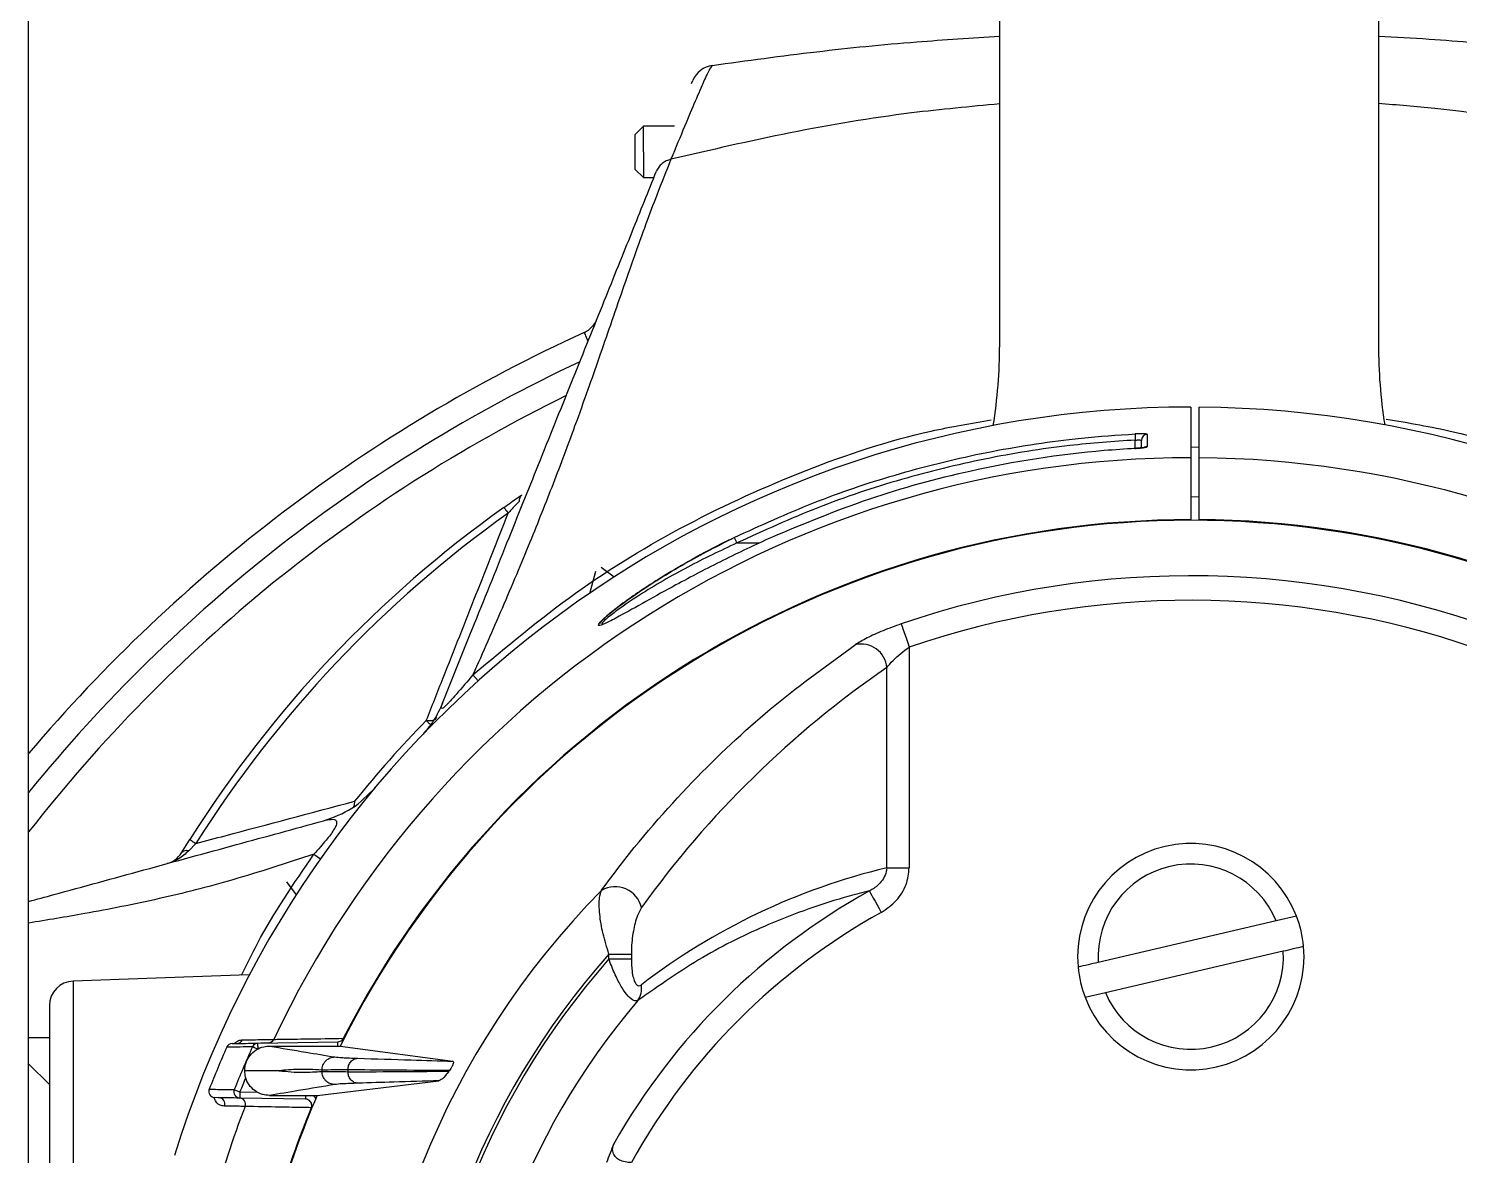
# Model space of a CAD drawing. Extents: x 12.3 to 108.7, y 1.1 to 80.4.
# Drawn here: x 99.75 to 103.225, y 33.546 to 36.283 of the extents above; entities that cross this region are included whole.
import ezdxf

# ---------------------------------------------------------------- set-up
doc = ezdxf.new("R2010")
doc.units = 0
doc.header["$MEASUREMENT"] = 0
doc.layers.add('OBJECT', color=7, linetype='CONTINUOUS')

msp = doc.modelspace()

# ---------------------------------------------------------------- linework, layer by layer
at = {"layer": 'OBJECT'}
for p, q in [((99.7502, 34.1424), (99.7502, 40.2978)), ((102.1087, 35.5152), (102.1087, 36.471)), ((103.0287, 36.471), (103.0287, 35.5152)), ((101.3606, 36.1494), (101.3636, 36.1568)), ((101.2434, 36.0462), (101.2234, 36.0262)), ((101.3191, 36.0462), (101.2434, 36.0462)), ((101.2434, 35.9835), (101.2434, 36.0462)), ((101.2234, 35.9836), (101.2234, 36.0262)), ((101.2234, 35.9412), (101.2234, 35.9836)), ((101.2434, 35.9835), (101.2434, 35.9212)), ((101.2234, 35.9412), (101.2434, 35.9212)), ((101.2434, 35.9212), (101.2689, 35.9212)), ((102.5729, 35.3637), (102.5729, 35.2406)), ((102.4382, 35.2635), (102.4382, 35.2836)), ((102.5929, 35.2657), (102.5729, 35.2664)), ((102.5729, 35.2406), (102.5729, 35.0902)), ((102.5929, 35.0906), (102.5929, 35.2405)), ((102.5929, 35.1447), (102.5729, 35.1454)), ((102.5729, 35.0902), (102.5729, 35.0887)), ((101.4704, 35.0336), (101.5256, 35.0336)), ((101.1134, 34.9111), (101.1281, 34.9651)), ((101.1406, 34.9747), (101.1721, 34.9512)), ((101.889, 34.7808), (101.889, 34.2447)), ((101.8346, 34.2447), (101.8346, 34.7311)), ((100.8293, 34.7133), (100.8423, 34.6989)), ((100.59, 34.4371), (100.5918, 34.4393)), ((100.1218, 34.2813), (100.1416, 34.3131)), ((100.1565, 34.3037), (100.1392, 34.2861)), ((100.4431, 34.2776), (100.459, 34.2664)), ((101.8346, 34.2447), (101.889, 34.2447)), ((100.3768, 34.2109), (100.4, 34.1789)), ((99.7502, 31.2787), (99.7502, 34.1424)), ((102.8297, 34.1271), (102.7804, 34.1156)), ((102.7804, 34.1156), (102.3483, 34.0148)), ((101.1597, 34.0347), (101.2141, 34.0347)), ((101.1597, 34.0231), (101.1597, 34.0347)), ((101.1597, 34.0231), (101.2141, 34.0231)), ((101.2141, 34.0347), (101.2141, 34.0231)), ((102.3654, 33.9417), (102.7975, 34.0426)), ((100.2844, 33.9844), (99.8586, 33.9695)), ((99.8586, 33.9695), (99.8586, 31.5878)), ((102.3161, 33.9302), (102.3654, 33.9417)), ((99.8007, 33.9096), (99.8007, 31.6477)), ((99.8007, 33.8317), (99.7502, 33.8317)), ((100.3072, 33.8188), (100.501, 33.8221)), ((100.3325, 33.8192), (100.3141, 33.8189)), ((100.2313, 33.8086), (100.2311, 33.8087)), ((100.3355, 33.8117), (100.5067, 33.8117)), ((100.5067, 33.8117), (100.7804, 33.7748)), ((99.8007, 33.7181), (99.7502, 33.7687)), ((100.2751, 33.7518), (100.2751, 33.7515)), ((100.4625, 33.7531), (100.4625, 33.7502)), ((100.5257, 33.754), (100.5257, 33.7494)), ((100.451, 33.6917), (100.7469, 33.7275)), ((100.4228, 33.6826), (100.2632, 33.6853)), ((100.2635, 33.7003), (100.3072, 33.6996)), ((100.3355, 33.6917), (100.451, 33.6917))]:
    msp.add_line(p, q, dxfattribs=at)
at = {"layer": 'OBJECT', "flags": 128}
for points in [[(101.1093, 35.5244), (101.1072, 35.529), (101.1054, 35.5331), (101.1037, 35.5367), (101.1024, 35.5397), (101.1013, 35.5421), (101.1005, 35.5438), (101.1, 35.5448), (101.0999, 35.5452)], [(100.9047, 35.1202), (100.9049, 35.1199), (100.9054, 35.1192), (100.9062, 35.1181), (100.9073, 35.1165), (100.9088, 35.1144), (100.9106, 35.1119), (100.9126, 35.1091), (100.9149, 35.1059)], [(101.8697, 34.8371), (101.8704, 34.835), (101.8718, 34.831), (101.8737, 34.8254), (101.8761, 34.8184), (101.8789, 34.8101), (101.8821, 34.8009), (101.8855, 34.791), (101.889, 34.7808)], [(100.1416, 34.3131), (100.1418, 34.3129), (100.1426, 34.3125), (100.1438, 34.3117), (100.1455, 34.3106), (100.1476, 34.3093), (100.1501, 34.3077), (100.1531, 34.3058), (100.1565, 34.3037)], [(101.7922, 34.1884), (101.7933, 34.1864), (101.7953, 34.1828), (101.7982, 34.1776), (101.8018, 34.1711), (101.806, 34.1634), (101.8108, 34.1549), (101.8158, 34.1458), (101.8211, 34.1363)], [(100.3075, 33.8038), (100.3074, 33.8067), (100.3074, 33.8095), (100.3073, 33.8121), (100.3073, 33.8144), (100.3072, 33.8162), (100.3072, 33.8176), (100.3072, 33.8185), (100.3072, 33.8188)], [(100.5012, 33.8117), (100.5012, 33.8129), (100.5011, 33.8155), (100.5011, 33.8177), (100.5011, 33.8196), (100.501, 33.821), (100.501, 33.8219), (100.501, 33.8221)], [(100.5158, 33.8297), (100.515, 33.8301), (100.5145, 33.8304)], [(100.3075, 33.8038), (100.3051, 33.8048), (100.3027, 33.8059), (100.3006, 33.8069), (100.2986, 33.8078), (100.2969, 33.8085), (100.2955, 33.8092), (100.2946, 33.8096), (100.294, 33.8099)], [(100.1889, 33.7068), (100.1889, 33.7068), (100.1889, 33.7068), (100.1889, 33.7068), (100.1889, 33.7068), (100.1889, 33.7068), (100.189, 33.7068), (100.189, 33.7068), (100.189, 33.7068)], [(100.2497, 33.7058), (100.2503, 33.7056), (100.2513, 33.7052), (100.2527, 33.7046), (100.2544, 33.7039), (100.2564, 33.7031), (100.2586, 33.7023), (100.261, 33.7013), (100.2635, 33.7003)], [(100.2635, 33.7003), (100.2634, 33.6974), (100.2634, 33.6946), (100.2633, 33.692), (100.2633, 33.6897), (100.2632, 33.6879), (100.2632, 33.6865), (100.2632, 33.6856), (100.2632, 33.6853)], [(100.423, 33.6917), (100.4229, 33.6892), (100.4229, 33.6869), (100.4228, 33.6851), (100.4228, 33.6837), (100.4228, 33.6828), (100.4228, 33.6826)], [(100.4382, 33.6613), (100.4373, 33.6616), (100.4367, 33.6619)]]:
    msp.add_lwpolyline(points, dxfattribs=at)
at = {"layer": 'OBJECT'}
for centre, radius, start, end in [((101.4193, 36.1344), 0.06, 98.3542, 158.095), ((101.075, 35.5997), 0.06, 294.5425, 338.095), ((102.7094, 32.0202), 3.875, 114.5425, 139.7896), ((100.8587, 35.5152), 1.25, 350.9579, 0), ((104.2787, 35.5152), 1.25, 180, 188.9667), ((102.7094, 32.0202), 3.815, 115.1336, 140.8676), ((102.7094, 32.0202), 3.755, 116.1259, 142.0069), ((102.5729, 32.7787), 2.585, 90, 162.7305), ((102.5729, 32.7787), 2.585, 17.2695, 89.5567), ((102.6949, 35.3004), 0.2573, 180.4067, 183.7338), ((102.4679, 35.2825), 0.015, 92.2871, 179.9057), ((102.5729, 32.7787), 2.462, 90, 154.7761), ((102.4679, 35.2528), 0.0151, 92.3982, 117.9958), ((102.5729, 32.7787), 2.462, 25.7638, 89.5345), ((100.9602, 35.1364), 0.0186, 130.3574, 185.8333), ((102.5729, 32.7787), 2.875, 125.4681, 147.7438), ((102.5729, 32.7787), 2.8574, 125.4681, 147.7438), ((102.5729, 32.7787), 2.31, 26.5633, 153.4367), ((102.5729, 32.7787), 2.3115, 90, 152.9364), ((102.5729, 32.7787), 2.3121, 26.97, 89.5044), ((101.7232, 35.1604), 0.2829, 203.6397, 206.6454), ((102.5729, 32.7787), 2.1753, 68.9365, 108.8607), ((102.5729, 32.7787), 2.1157, 70.8547, 108.8607), ((101.7723, 34.7254), 0.0626, 5.2094, 103.3855), ((102.5729, 32.7787), 2.6026, 135.5161, 141.2938), ((102.5729, 34.0287), 0.275, 20.9728, 185.2978), ((100.1345, 34.2692), 0.0175, 74.3464, 136.2723), ((102.5729, 34.0287), 0.225, 22.7294, 183.5412), ((101.1748, 34.1332), 0.0655, 13.0999, 120.1661), ((102.5729, 32.7787), 2.0098, 135.4001, 224.5999), ((102.5729, 32.7787), 1.6115, 118.9766, 150.407), ((102.5729, 32.7787), 1.5519, 118.9766, 151.1006), ((102.5729, 34.0287), 0.275, 5.2978, 20.9728), ((102.5729, 32.7787), 1.8907, 138.3698, 221.6302), ((102.5729, 32.7787), 1.8831, 138.6329, 221.3671), ((102.5729, 34.0287), 0.275, 200.9728, 5.2978), ((102.5729, 34.0287), 0.225, 202.7294, 3.5412), ((102.5729, 34.0287), 0.275, 185.2978, 200.9728), ((99.8607, 33.9096), 0.06, 92, 180), ((101.1866, 33.9523), 0.0526, 324.7087, 8.9633), ((102.5729, 32.7787), 1.764, 139.599, 220.401), ((100.2448, 33.8027), 0.015, 91.0006, 156.2586), ((100.2449, 33.8029), 0.0148, 91.2048, 157.1519), ((100.256, 33.8328), 0.0149, 271.0485, 335.7542), ((100.3075, 33.804), 0.0148, 91.2026, 156.5622), ((100.3322, 33.8341), 0.0149, 271.1079, 335.2842), ((102.5729, 32.7787), 2.5582, 156.2578, 158.7276), ((102.5729, 32.7787), 2.5014, 155.6535, 158.2437), ((102.5729, 32.7787), 2.4866, 157.3898, 158.2437), ((100.2029, 33.7014), 0.015, 158.7276, 180), ((100.2029, 33.7014), 0.015, 158.7283, 268.9986), ((100.203, 33.7014), 0.015, 158.8202, 268.4168), ((100.2119, 33.6712), 0.015, 339.3183, 88.8062), ((100.2636, 33.7003), 0.015, 158.3485, 268.4091), ((100.262, 33.6704), 0.015, 338.9482, 88.6832), ((102.5729, 32.7787), 2.31, 156.7192, 170.4562), ((102.5729, 32.7787), 2.462, 158.8993, 170.6128), ((102.5729, 32.7787), 2.3115, 157.5375, 169.933)]:
    msp.add_arc(centre, radius, start, end, dxfattribs=at)
for centre, major_axis, ratio, start_param, end_param in [((103.2825, 32.7787), (2.4885, 0), 0.964711, 2.191813, 2.534567), ((102.2148, 32.7787), (1.5665, 0), 0.964711, 1.815976, 2.24359), ((102.2022, 32.7787), (1.7429, 0), 0.977124, 2.532933, 2.534061), ((102.5729, 32.9947), (0, 1.5296), 0.989974, 1.182053, 1.214204)]:
    msp.add_ellipse(centre, major_axis=major_axis, ratio=ratio, start_param=start_param, end_param=end_param, dxfattribs=at)
for points, knots in [([(101.4106, 36.1938), (101.4942, 36.2052), (101.653, 36.227), (101.8869, 36.2508), (102.041, 36.2603), (102.1087, 36.2645)], [0, 0, 0, 0, 0.384336, 0.729638, 1, 1, 1, 1]), ([(103.0287, 36.2649), (103.07, 36.2627), (103.1871, 36.2563), (103.3626, 36.2402), (103.5571, 36.2188), (103.6757, 36.2021), (103.7352, 36.1938)], [0, 0, 0, 0, 0.161559, 0.457602, 0.72802, 1, 1, 1, 1]), ([(101.4106, 36.1938), (101.409, 36.192), (101.4057, 36.1883), (101.3917, 36.1588), (101.3709, 36.1112), (101.3447, 36.049), (101.3218, 35.9935), (101.3103, 35.9656)], [0, 0, 0, 0, 0.218089, 0.438108, 0.636555, 0.817194, 1, 1, 1, 1]), ([(102.1087, 36.1002), (102.0372, 36.0935), (101.8651, 36.0776), (101.5973, 36.0324), (101.4062, 35.988), (101.3103, 35.9656)], [0, 0, 0, 0, 0.261194, 0.629107, 1, 1, 1, 1]), ([(103.8355, 35.9656), (103.7268, 35.9906), (103.5084, 36.0409), (103.2364, 36.084), (103.0744, 36.0974), (103.0287, 36.1011)], [0, 0, 0, 0, 0.41527, 0.834851, 1, 1, 1, 1]), ([(100.7554, 34.6442), (100.7816, 34.7095), (100.8375, 34.8482), (100.9159, 35.0434), (100.9957, 35.2418), (101.0729, 35.4339), (101.1473, 35.6187), (101.2151, 35.7874), (101.2555, 35.888), (101.2751, 35.9366)], [0, 0, 0, 0, 0.133297, 0.283597, 0.42518, 0.577962, 0.728419, 0.869046, 1, 1, 1, 1]), ([(101.3103, 35.9656), (101.2987, 35.9367), (101.2777, 35.8845), (101.2483, 35.8054), (101.2207, 35.7289), (101.1922, 35.6472), (101.1639, 35.5653), (101.136, 35.4845), (101.1074, 35.4027), (101.0712, 35.3022), (101.0256, 35.1801), (100.9674, 35.0336), (100.9031, 34.8806), (100.8534, 34.7679), (100.8294, 34.7133)], [0, 0, 0, 0, 0.078151, 0.140606, 0.211738, 0.281669, 0.355615, 0.424485, 0.488316, 0.561233, 0.671868, 0.7791, 0.893074, 1, 1, 1, 1]), ([(101.3103, 35.9656), (101.3064, 35.9644), (101.2984, 35.962), (101.2884, 35.9553), (101.2801, 35.9469), (101.2767, 35.94), (101.2751, 35.9366)], [0, 0, 0, 0, 0.250001, 0.500003, 0.749999, 1, 1, 1, 1]), ([(102.5929, 35.2405), (102.5929, 35.2465), (102.5929, 35.2893), (102.5929, 35.3483), (102.5929, 35.3585), (102.5929, 35.3636)], [0, 0, 0, 0, 0.0744262, 0.5365509, 1, 1, 1, 1]), ([(100.8293, 34.7133), (100.9107, 34.7815), (101.0734, 34.918), (101.3467, 35.0835), (101.6368, 35.2147), (101.8861, 35.2986), (102.0396, 35.3244), (102.0884, 35.3326)], [0, 0, 0, 0, 0.223888, 0.447775, 0.671663, 0.895551, 1, 1, 1, 1]), ([(103.0477, 35.3347), (103.102, 35.3254), (103.2586, 35.2986), (103.511, 35.2139), (103.7991, 35.0835), (104.0724, 34.918), (104.2351, 34.7815), (104.3165, 34.7133)], [0, 0, 0, 0, 0.115276, 0.332969, 0.555313, 0.777656, 1, 1, 1, 1]), ([(101.4641, 35.047), (101.5277, 35.0761), (101.6549, 35.1344), (101.856, 35.2019), (102.0635, 35.254), (102.2157, 35.2782), (102.3405, 35.2921), (102.3941, 35.2956), (102.4376, 35.2985)], [0, 0, 0, 0, 0.207238, 0.414476, 0.627735, 0.840994, 0.870634, 1, 1, 1, 1]), ([(102.4382, 35.2836), (102.385, 35.2798), (102.2624, 35.2711), (102.0723, 35.2401), (101.8677, 35.1899), (101.6656, 35.1228), (101.5355, 35.0633), (101.4704, 35.0336)], [0, 0, 0, 0, 0.1589953, 0.366236, 0.5734768, 0.7867384, 1, 1, 1, 1]), ([(102.4673, 35.2975), (102.4671, 35.2976), (102.4668, 35.2981), (102.4633, 35.2986), (102.4566, 35.299), (102.4477, 35.299), (102.441, 35.2987), (102.4376, 35.2985)], [0, 0, 0, 0, 0.135941, 0.351685, 0.56732, 0.783549, 1, 1, 1, 1]), ([(102.4382, 35.2836), (102.4398, 35.2837), (102.4432, 35.284), (102.4476, 35.284), (102.451, 35.2837), (102.4527, 35.2831), (102.4528, 35.2827), (102.4529, 35.2825)], [0, 0, 0, 0, 0.215648, 0.430899, 0.646267, 0.862919, 1, 1, 1, 1]), ([(102.4529, 35.2647), (102.4529, 35.2654), (102.4529, 35.2719), (102.4529, 35.2775), (102.4529, 35.2825)], [0, 0, 0, 0, 0.1141, 1, 1, 1, 1]), ([(102.4673, 35.2975), (102.4673, 35.2924), (102.4673, 35.2832), (102.4673, 35.2726), (102.4673, 35.2678)], [0, 0, 0, 0, 0.551144, 1, 1, 1, 1]), ([(102.4376, 35.2633), (102.4127, 35.2617), (102.2778, 35.2528), (102.0603, 35.2182), (101.7897, 35.1451), (101.633, 35.0799), (101.5542, 35.0472)], [0, 0, 0, 0, 0.081959, 0.443626, 0.720357, 1, 1, 1, 1]), ([(102.4614, 35.266), (102.4614, 35.2661), (102.4615, 35.2661), (102.4606, 35.2658), (102.4583, 35.2654), (102.4533, 35.2647), (102.4455, 35.2639), (102.4387, 35.2634), (102.4351, 35.2633), (102.4348, 35.2633)], [0, 0, 0, 0, 0.0263212, 0.1174968, 0.2549769, 0.4542287, 0.6997235, 0.972708, 1, 1, 1, 1]), ([(102.4376, 35.2633), (102.4396, 35.2634), (102.4449, 35.2638), (102.4533, 35.2645), (102.461, 35.2656), (102.4663, 35.2667), (102.4669, 35.2675), (102.4673, 35.2678)], [0, 0, 0, 0, 0.126339, 0.344961, 0.563733, 0.781985, 1, 1, 1, 1]), ([(100.9047, 35.1202), (100.9159, 35.1281), (100.9309, 35.1387), (100.9447, 35.1482), (100.9481, 35.1505)], [0, 0, 0, 0, 0.748688, 1, 1, 1, 1]), ([(100.9417, 35.1345), (100.9352, 35.1278), (100.926, 35.1183), (100.9174, 35.1087), (100.9149, 35.1059)], [0, 0, 0, 0, 0.702228, 1, 1, 1, 1]), ([(100.7161, 34.6024), (100.7298, 34.6369), (100.7706, 34.7402), (100.8372, 34.909), (100.889, 35.0402), (100.9149, 35.1059)], [0, 0, 0, 0, 0.2004766, 0.5997392, 1, 1, 1, 1]), ([(101.5542, 35.0472), (101.5146, 35.0287), (101.4355, 34.9918), (101.3331, 34.9379), (101.2483, 34.891), (101.1904, 34.8583), (101.1534, 34.8388), (101.1352, 34.8314), (101.1325, 34.8346), (101.1443, 34.8477), (101.1739, 34.8727), (101.2229, 34.9084), (101.2829, 34.9475), (101.3617, 34.9949), (101.4237, 35.0265), (101.4641, 35.047)], [0, 0, 0, 0, 0.125433, 0.250544, 0.33583, 0.421463, 0.47417, 0.518562, 0.563218, 0.601623, 0.653332, 0.731718, 0.800834, 0.870115, 1, 1, 1, 1]), ([(101.4704, 35.0336), (101.4302, 35.0146), (101.3477, 34.9755), (101.2493, 34.9179), (101.1868, 34.8761), (101.1699, 34.8626), (101.1658, 34.8592)], [0, 0, 0, 0, 0.352505, 0.724306, 0.932602, 1, 1, 1, 1]), ([(101.4595, 35.0444), (101.4537, 35.0417), (101.4204, 35.0262), (101.365, 34.9959), (101.2973, 34.9566), (101.2421, 34.9213), (101.1999, 34.8917), (101.1748, 34.8732), (101.1666, 34.8662), (101.1663, 34.866)], [0, 0, 0, 0, 0.052466, 0.302969, 0.519461, 0.705255, 0.86212, 0.99632, 1, 1, 1, 1]), ([(101.1663, 34.866), (101.1584, 34.8597), (101.1452, 34.8491), (101.1389, 34.8414), (101.1364, 34.8383)], [0, 0, 0, 0, 0.598848, 1, 1, 1, 1]), ([(101.1658, 34.8592), (101.1611, 34.8556), (101.1495, 34.8467), (101.1419, 34.8382), (101.142, 34.8355), (101.1444, 34.8358), (101.1444, 34.8358)], [0, 0, 0, 0, 0.258287, 0.635994, 0.996375, 1, 1, 1, 1]), ([(101.8697, 34.8371), (101.8546, 34.8317), (101.8245, 34.8207), (101.7837, 34.802), (101.7666, 34.7916), (101.7578, 34.7863)], [0, 0, 0, 0, 0.326541, 0.652944, 1, 1, 1, 1]), ([(101.1418, 34.1899), (101.1569, 34.2101), (101.232, 34.3114), (101.3715, 34.4685), (101.5627, 34.6457), (101.6927, 34.7393), (101.7578, 34.7863)], [0, 0, 0, 0, 0.077798, 0.389331, 0.69397, 1, 1, 1, 1]), ([(101.8346, 34.7311), (101.8392, 34.7367), (101.848, 34.7474), (101.8676, 34.7653), (101.882, 34.7758), (101.889, 34.7808)], [0, 0, 0, 0, 0.364059, 0.694188, 1, 1, 1, 1]), ([(100.8293, 34.7133), (100.8159, 34.6975), (100.7977, 34.6762), (100.7765, 34.6523), (100.7682, 34.6433), (100.7632, 34.6383), (100.7591, 34.6346), (100.7548, 34.6313), (100.7504, 34.6307), (100.7533, 34.6385), (100.7554, 34.6442)], [0, 0, 0, 0, 0.301966, 0.408336, 0.454657, 0.498954, 0.543233, 0.590045, 0.698053, 1, 1, 1, 1]), ([(100.7554, 34.6442), (100.7488, 34.6298), (100.7355, 34.6008), (100.7146, 34.5768), (100.7042, 34.5648)], [0, 0, 0, 0, 0.5000001, 1, 1, 1, 1]), ([(100.7161, 34.6024), (100.7194, 34.6022), (100.7259, 34.6019), (100.7334, 34.6032), (100.7391, 34.6057), (100.7407, 34.6084), (100.7415, 34.6097)], [0, 0, 0, 0, 0.250002, 0.499998, 0.750004, 1, 1, 1, 1]), ([(100.7161, 34.6023), (100.718, 34.6005), (100.7217, 34.5968), (100.7256, 34.593), (100.7282, 34.5905), (100.7285, 34.5902), (100.7286, 34.59)], [0, 0, 0, 0, 0.2499993, 0.5000036, 0.7500065, 1, 1, 1, 1]), ([(100.4663, 34.3588), (100.4903, 34.3674), (100.5383, 34.3846), (100.574, 34.4211), (100.5918, 34.4393)], [0, 0, 0, 0, 0.5000003, 1, 1, 1, 1]), ([(100.1565, 34.3037), (100.1802, 34.31), (100.3064, 34.3435), (100.4363, 34.378), (100.5418, 34.4061)], [0, 0, 0, 0, 0.187713, 1, 1, 1, 1]), ([(100.5418, 34.4061), (100.5415, 34.4019), (100.541, 34.3968), (100.5395, 34.3931), (100.5392, 34.3924)], [0, 0, 0, 0, 0.826167, 1, 1, 1, 1]), ([(99.7502, 34.1627), (99.7704, 34.1683), (99.8609, 34.193), (100.0319, 34.2399), (100.2522, 34.3002), (100.396, 34.3395), (100.4663, 34.3587)], [0, 0, 0, 0, 0.087703, 0.392564, 0.703186, 1, 1, 1, 1]), ([(100.4663, 34.3588), (100.4793, 34.3619), (100.4961, 34.3659), (100.4993, 34.3529), (100.4939, 34.3404), (100.4837, 34.3255), (100.4723, 34.311), (100.4582, 34.2945), (100.4484, 34.2835), (100.4431, 34.2776)], [0, 0, 0, 0, 0.498953, 0.641288, 0.749043, 0.806188, 0.86294, 0.925881, 1, 1, 1, 1]), ([(100.4431, 34.2776), (100.3764, 34.2558), (100.245, 34.213), (100.062, 34.1667), (99.8985, 34.1348), (99.7953, 34.1177), (99.7502, 34.1102)], [0, 0, 0, 0, 0.261935, 0.516142, 0.788348, 1, 1, 1, 1]), ([(100.1392, 34.2861), (100.1313, 34.2789), (100.1159, 34.265), (100.0963, 34.2575), (100.0867, 34.2548), (100.0865, 34.2548)], [0, 0, 0, 0, 0.516117, 0.992687, 1, 1, 1, 1]), ([(100.0865, 34.2548), (100.0866, 34.2548), (100.0933, 34.2567), (100.1069, 34.2625), (100.1167, 34.2749), (100.1218, 34.2813)], [0, 0, 0, 0, 0.0073182, 0.4853527, 1, 1, 1, 1]), ([(100.2673, 33.9838), (100.2799, 34.0097), (100.33, 34.1124), (100.3947, 34.2069), (100.4431, 34.2776)], [0, 0, 0, 0, 0.251566, 1, 1, 1, 1]), ([(101.8346, 34.2447), (101.8336, 34.2385), (101.8316, 34.2262), (101.8196, 34.2078), (101.8056, 34.1956), (101.7948, 34.1898), (101.7922, 34.1884)], [0, 0, 0, 0, 0.246549, 0.49122, 0.876385, 1, 1, 1, 1]), ([(101.8211, 34.1363), (101.8338, 34.145), (101.8593, 34.1625), (101.8841, 34.2018), (101.8874, 34.2309), (101.889, 34.2447)], [0, 0, 0, 0, 0.345195, 0.691453, 1, 1, 1, 1]), ([(101.1597, 34.0347), (101.1545, 34.0515), (101.144, 34.0854), (101.1362, 34.1337), (101.1352, 34.1709), (101.1399, 34.1844), (101.1418, 34.1899)], [0, 0, 0, 0, 0.261322, 0.527902, 0.808326, 1, 1, 1, 1]), ([(101.7922, 34.1884), (101.7758, 34.1842), (101.6939, 34.1635), (101.5585, 34.1153), (101.3868, 34.0319), (101.2821, 33.9587), (101.2296, 33.9219)], [0, 0, 0, 0, 0.086248, 0.431388, 0.715149, 1, 1, 1, 1]), ([(101.2386, 34.1481), (101.2352, 34.1419), (101.2267, 34.1267), (101.2181, 34.0905), (101.2143, 34.0574), (101.2141, 34.0384), (101.2141, 34.0347)], [0, 0, 0, 0, 0.23048, 0.568579, 0.916912, 1, 1, 1, 1]), ([(101.2296, 33.9219), (101.2267, 33.9214), (101.2202, 33.9203), (101.2067, 33.9312), (101.1914, 33.9521), (101.176, 33.981), (101.1656, 34.0062), (101.1605, 34.0208), (101.1597, 34.0231)], [0, 0, 0, 0, 0.16721, 0.364973, 0.550352, 0.742655, 0.959323, 1, 1, 1, 1]), ([(101.2141, 34.0231), (101.2143, 34.013), (101.2148, 33.9969), (101.2184, 33.9775), (101.2226, 33.966), (101.2275, 33.9595), (101.233, 33.9573), (101.2366, 33.9594), (101.2386, 33.9605)], [0, 0, 0, 0, 0.29881, 0.473693, 0.618554, 0.738235, 0.858033, 1, 1, 1, 1]), ([(102.7975, 34.0426), (102.7977, 34.0426), (102.8141, 34.0465), (102.8305, 34.0503), (102.8467, 34.0541)], [0, 0, 0, 0, 0.013759, 1, 1, 1, 1]), ([(102.3483, 34.0148), (102.3481, 34.0147), (102.3317, 34.0109), (102.3153, 34.007), (102.2991, 34.0033)], [0, 0, 0, 0, 0.013758, 1, 1, 1, 1]), ([(100.2446, 33.8177), (100.2553, 33.8179), (100.2762, 33.8182), (100.2971, 33.8186), (100.3072, 33.8188)], [0, 0, 0, 0, 0.517825, 1, 1, 1, 1]), ([(100.2502, 33.8178), (100.2503, 33.8179), (100.2511, 33.8188), (100.2528, 33.8203), (100.2578, 33.8242), (100.2634, 33.8262), (100.2679, 33.8265), (100.2696, 33.8267)], [0, 0, 0, 0, 0.012269, 0.088973, 0.21074, 0.69653, 1, 1, 1, 1]), ([(100.2696, 33.8267), (100.2705, 33.8267), (100.2747, 33.8268), (100.2938, 33.827), (100.3183, 33.8274), (100.3421, 33.8278), (100.3457, 33.8278)], [0, 0, 0, 0, 0.0420035, 0.2100173, 0.8821409, 1, 1, 1, 1]), ([(100.3457, 33.8278), (100.347, 33.8279), (100.3534, 33.828), (100.3803, 33.8284), (100.4351, 33.8292), (100.4852, 33.8299), (100.5145, 33.8304)], [0, 0, 0, 0, 0.022956, 0.114782, 0.482084, 1, 1, 1, 1]), ([(100.501, 33.8221), (100.5014, 33.8222), (100.5035, 33.8222), (100.5072, 33.8232), (100.5116, 33.8261), (100.5135, 33.8289), (100.5145, 33.8304)], [0, 0, 0, 0, 0.068275, 0.382156, 0.692304, 1, 1, 1, 1]), ([(100.294, 33.8099), (100.2839, 33.8097), (100.2629, 33.8093), (100.2421, 33.8088), (100.2313, 33.8086)], [0, 0, 0, 0, 0.482175, 1, 1, 1, 1]), ([(100.2751, 33.7518), (100.2758, 33.7585), (100.2771, 33.7719), (100.2874, 33.7897), (100.3025, 33.8033), (100.3195, 33.8106), (100.3309, 33.8114), (100.3355, 33.8117)], [0, 0, 0, 0, 0.212707, 0.42542, 0.638709, 0.853371, 1, 1, 1, 1]), ([(100.3355, 33.8117), (100.3646, 33.8067), (100.4167, 33.7978), (100.4705, 33.789), (100.4942, 33.7851)], [0, 0, 0, 0, 0.560011, 1, 1, 1, 1]), ([(100.4625, 33.7531), (100.4629, 33.7571), (100.4636, 33.7633), (100.4675, 33.7707), (100.4716, 33.7759), (100.4767, 33.78), (100.4841, 33.784), (100.4903, 33.7847), (100.4942, 33.7851)], [0, 0, 0, 0, 0.239486, 0.36838, 0.500001, 0.631621, 0.760515, 1, 1, 1, 1]), ([(100.4942, 33.7851), (100.499, 33.7845), (100.5086, 33.7835), (100.5362, 33.7825), (100.55, 33.782)], [0, 0, 0, 0, 0.498895, 1, 1, 1, 1]), ([(100.5257, 33.754), (100.5261, 33.7575), (100.5266, 33.7629), (100.5297, 33.7694), (100.5328, 33.7738), (100.5367, 33.7774), (100.5423, 33.7809), (100.547, 33.7816), (100.55, 33.782)], [0, 0, 0, 0, 0.239578, 0.368442, 0.500003, 0.631567, 0.760427, 1, 1, 1, 1]), ([(100.55, 33.782), (100.5931, 33.7806), (100.6701, 33.7782), (100.7467, 33.7759), (100.7804, 33.7748)], [0, 0, 0, 0, 0.5599933, 1, 1, 1, 1]), ([(100.276, 33.7517), (100.2758, 33.7517), (100.2756, 33.7517), (100.2753, 33.7518), (100.2751, 33.7518)], [0, 0, 0, 0, 0.559957, 1, 1, 1, 1]), ([(100.2751, 33.7515), (100.2753, 33.7516), (100.2756, 33.7516), (100.2759, 33.7516), (100.276, 33.7517)], [0, 0, 0, 0, 0.56004, 1, 1, 1, 1]), ([(100.3355, 33.6917), (100.3296, 33.6922), (100.3168, 33.6932), (100.299, 33.7024), (100.2847, 33.7171), (100.2765, 33.7345), (100.2755, 33.7464), (100.2751, 33.7515)], [0, 0, 0, 0, 0.187597, 0.404758, 0.62077, 0.835172, 1, 1, 1, 1]), ([(100.359, 33.7517), (100.3589, 33.7517), (100.3443, 33.7517), (100.3194, 33.7517), (100.2918, 33.7517), (100.2787, 33.7517), (100.2761, 33.7517), (100.276, 33.7517)], [0, 0, 0, 0, 0.002912, 0.527889, 0.903606, 0.997536, 1, 1, 1, 1]), ([(100.4625, 33.7531), (100.4432, 33.7543), (100.4087, 33.7564), (100.3742, 33.7531), (100.359, 33.7517)], [0, 0, 0, 0, 0.559937, 1, 1, 1, 1]), ([(100.359, 33.7517), (100.3783, 33.7498), (100.4128, 33.7464), (100.4473, 33.7491), (100.4625, 33.7502)], [0, 0, 0, 0, 0.560064, 1, 1, 1, 1]), ([(100.5257, 33.754), (100.5104, 33.7538), (100.4798, 33.7535), (100.4683, 33.7532), (100.4625, 33.7531)], [0, 0, 0, 0, 0.500039, 1, 1, 1, 1]), ([(100.4942, 33.7182), (100.4903, 33.7187), (100.4841, 33.7193), (100.4767, 33.7233), (100.4716, 33.7275), (100.4675, 33.7326), (100.4636, 33.74), (100.4629, 33.7462), (100.4625, 33.7502)], [0, 0, 0, 0, 0.239485, 0.368379, 0.499999, 0.631621, 0.760513, 1, 1, 1, 1]), ([(100.4625, 33.7502), (100.4683, 33.7501), (100.4798, 33.7499), (100.5104, 33.7495), (100.5257, 33.7494)], [0, 0, 0, 0, 0.499961, 1, 1, 1, 1]), ([(100.7723, 33.7524), (100.7263, 33.7525), (100.6441, 33.7526), (100.5619, 33.7536), (100.5257, 33.754)], [0, 0, 0, 0, 0.560009, 1, 1, 1, 1]), ([(100.5257, 33.7494), (100.5716, 33.7494), (100.6534, 33.7493), (100.7352, 33.7504), (100.7712, 33.7508)], [0, 0, 0, 0, 0.560013, 1, 1, 1, 1]), ([(100.55, 33.7214), (100.547, 33.7218), (100.5423, 33.7224), (100.5367, 33.7259), (100.5328, 33.7295), (100.5297, 33.734), (100.5266, 33.7405), (100.5261, 33.7459), (100.5257, 33.7494)], [0, 0, 0, 0, 0.239573, 0.368433, 0.499997, 0.631558, 0.760422, 1, 1, 1, 1]), ([(100.7712, 33.7508), (100.7682, 33.747), (100.7589, 33.7349), (100.7516, 33.729), (100.7478, 33.7278), (100.7469, 33.7275)], [0, 0, 0, 0, 0.2596, 0.81953, 1, 1, 1, 1]), ([(100.7804, 33.7748), (100.7812, 33.7745), (100.7824, 33.774), (100.782, 33.7703), (100.781, 33.7674), (100.78, 33.7651), (100.7788, 33.7627), (100.7773, 33.76), (100.775, 33.7562), (100.7734, 33.7539), (100.7723, 33.7524)], [0, 0, 0, 0, 0.401425, 0.570185, 0.633488, 0.697359, 0.744461, 0.791503, 0.861691, 1, 1, 1, 1]), ([(100.4942, 33.7182), (100.465, 33.7133), (100.4128, 33.7044), (100.3591, 33.6956), (100.3355, 33.6917)], [0, 0, 0, 0, 0.560008, 1, 1, 1, 1]), ([(100.55, 33.7214), (100.5362, 33.7209), (100.5086, 33.7199), (100.499, 33.7188), (100.4942, 33.7182)], [0, 0, 0, 0, 0.501105, 1, 1, 1, 1]), ([(100.7469, 33.7275), (100.7104, 33.7264), (100.6452, 33.7243), (100.5791, 33.7223), (100.55, 33.7214)], [0, 0, 0, 0, 0.560019, 1, 1, 1, 1]), ([(100.189, 33.7068), (100.1907, 33.7067), (100.199, 33.7066), (100.2192, 33.7063), (100.2378, 33.706), (100.2497, 33.7058)], [0, 0, 0, 0, 0.082168, 0.41084, 1, 1, 1, 1]), ([(100.2259, 33.6659), (100.224, 33.6661), (100.2148, 33.6671), (100.2057, 33.6722), (100.202, 33.6837), (100.2011, 33.6867)], [0, 0, 0, 0, 0.157045, 0.785549, 1, 1, 1, 1]), ([(100.2632, 33.6853), (100.2534, 33.6855), (100.2331, 33.6859), (100.213, 33.6862), (100.2026, 33.6864)], [0, 0, 0, 0, 0.486256, 1, 1, 1, 1]), ([(100.4367, 33.6619), (100.4371, 33.663), (100.4381, 33.6658), (100.4379, 33.6706), (100.436, 33.6754), (100.4325, 33.6793), (100.428, 33.682), (100.4245, 33.6824), (100.4228, 33.6826)], [0, 0, 0, 0, 0.127468, 0.298197, 0.470654, 0.645567, 0.822388, 1, 1, 1, 1]), ([(100.44, 33.6917), (100.4407, 33.6913), (100.4441, 33.6895), (100.4463, 33.6861), (100.4481, 33.6833)], [0, 0, 0, 0, 0.188602, 1, 1, 1, 1]), ([(100.276, 33.665), (100.2748, 33.665), (100.2687, 33.6651), (100.2507, 33.6655), (100.2363, 33.6657), (100.2259, 33.6659)], [0, 0, 0, 0, 0.065425, 0.327127, 1, 1, 1, 1]), ([(100.4367, 33.6619), (100.4361, 33.6619), (100.4304, 33.662), (100.405, 33.6625), (100.352, 33.6635), (100.3042, 33.6644), (100.276, 33.665)], [0, 0, 0, 0, 0.012733, 0.10463, 0.472217, 1, 1, 1, 1]), ([(101.2142, 33.5287), (101.2091, 33.5289), (101.1988, 33.5294), (101.1851, 33.5342), (101.1755, 33.5414), (101.1693, 33.5513), (101.1678, 33.5627), (101.1705, 33.5708), (101.1716, 33.5745)], [0, 0, 0, 0, 0.159898, 0.320834, 0.466382, 0.608638, 0.822534, 1, 1, 1, 1])]:
    msp.add_open_spline(points, degree=3, knots=knots, dxfattribs=at)

doc.saveas('drawing.dxf')
